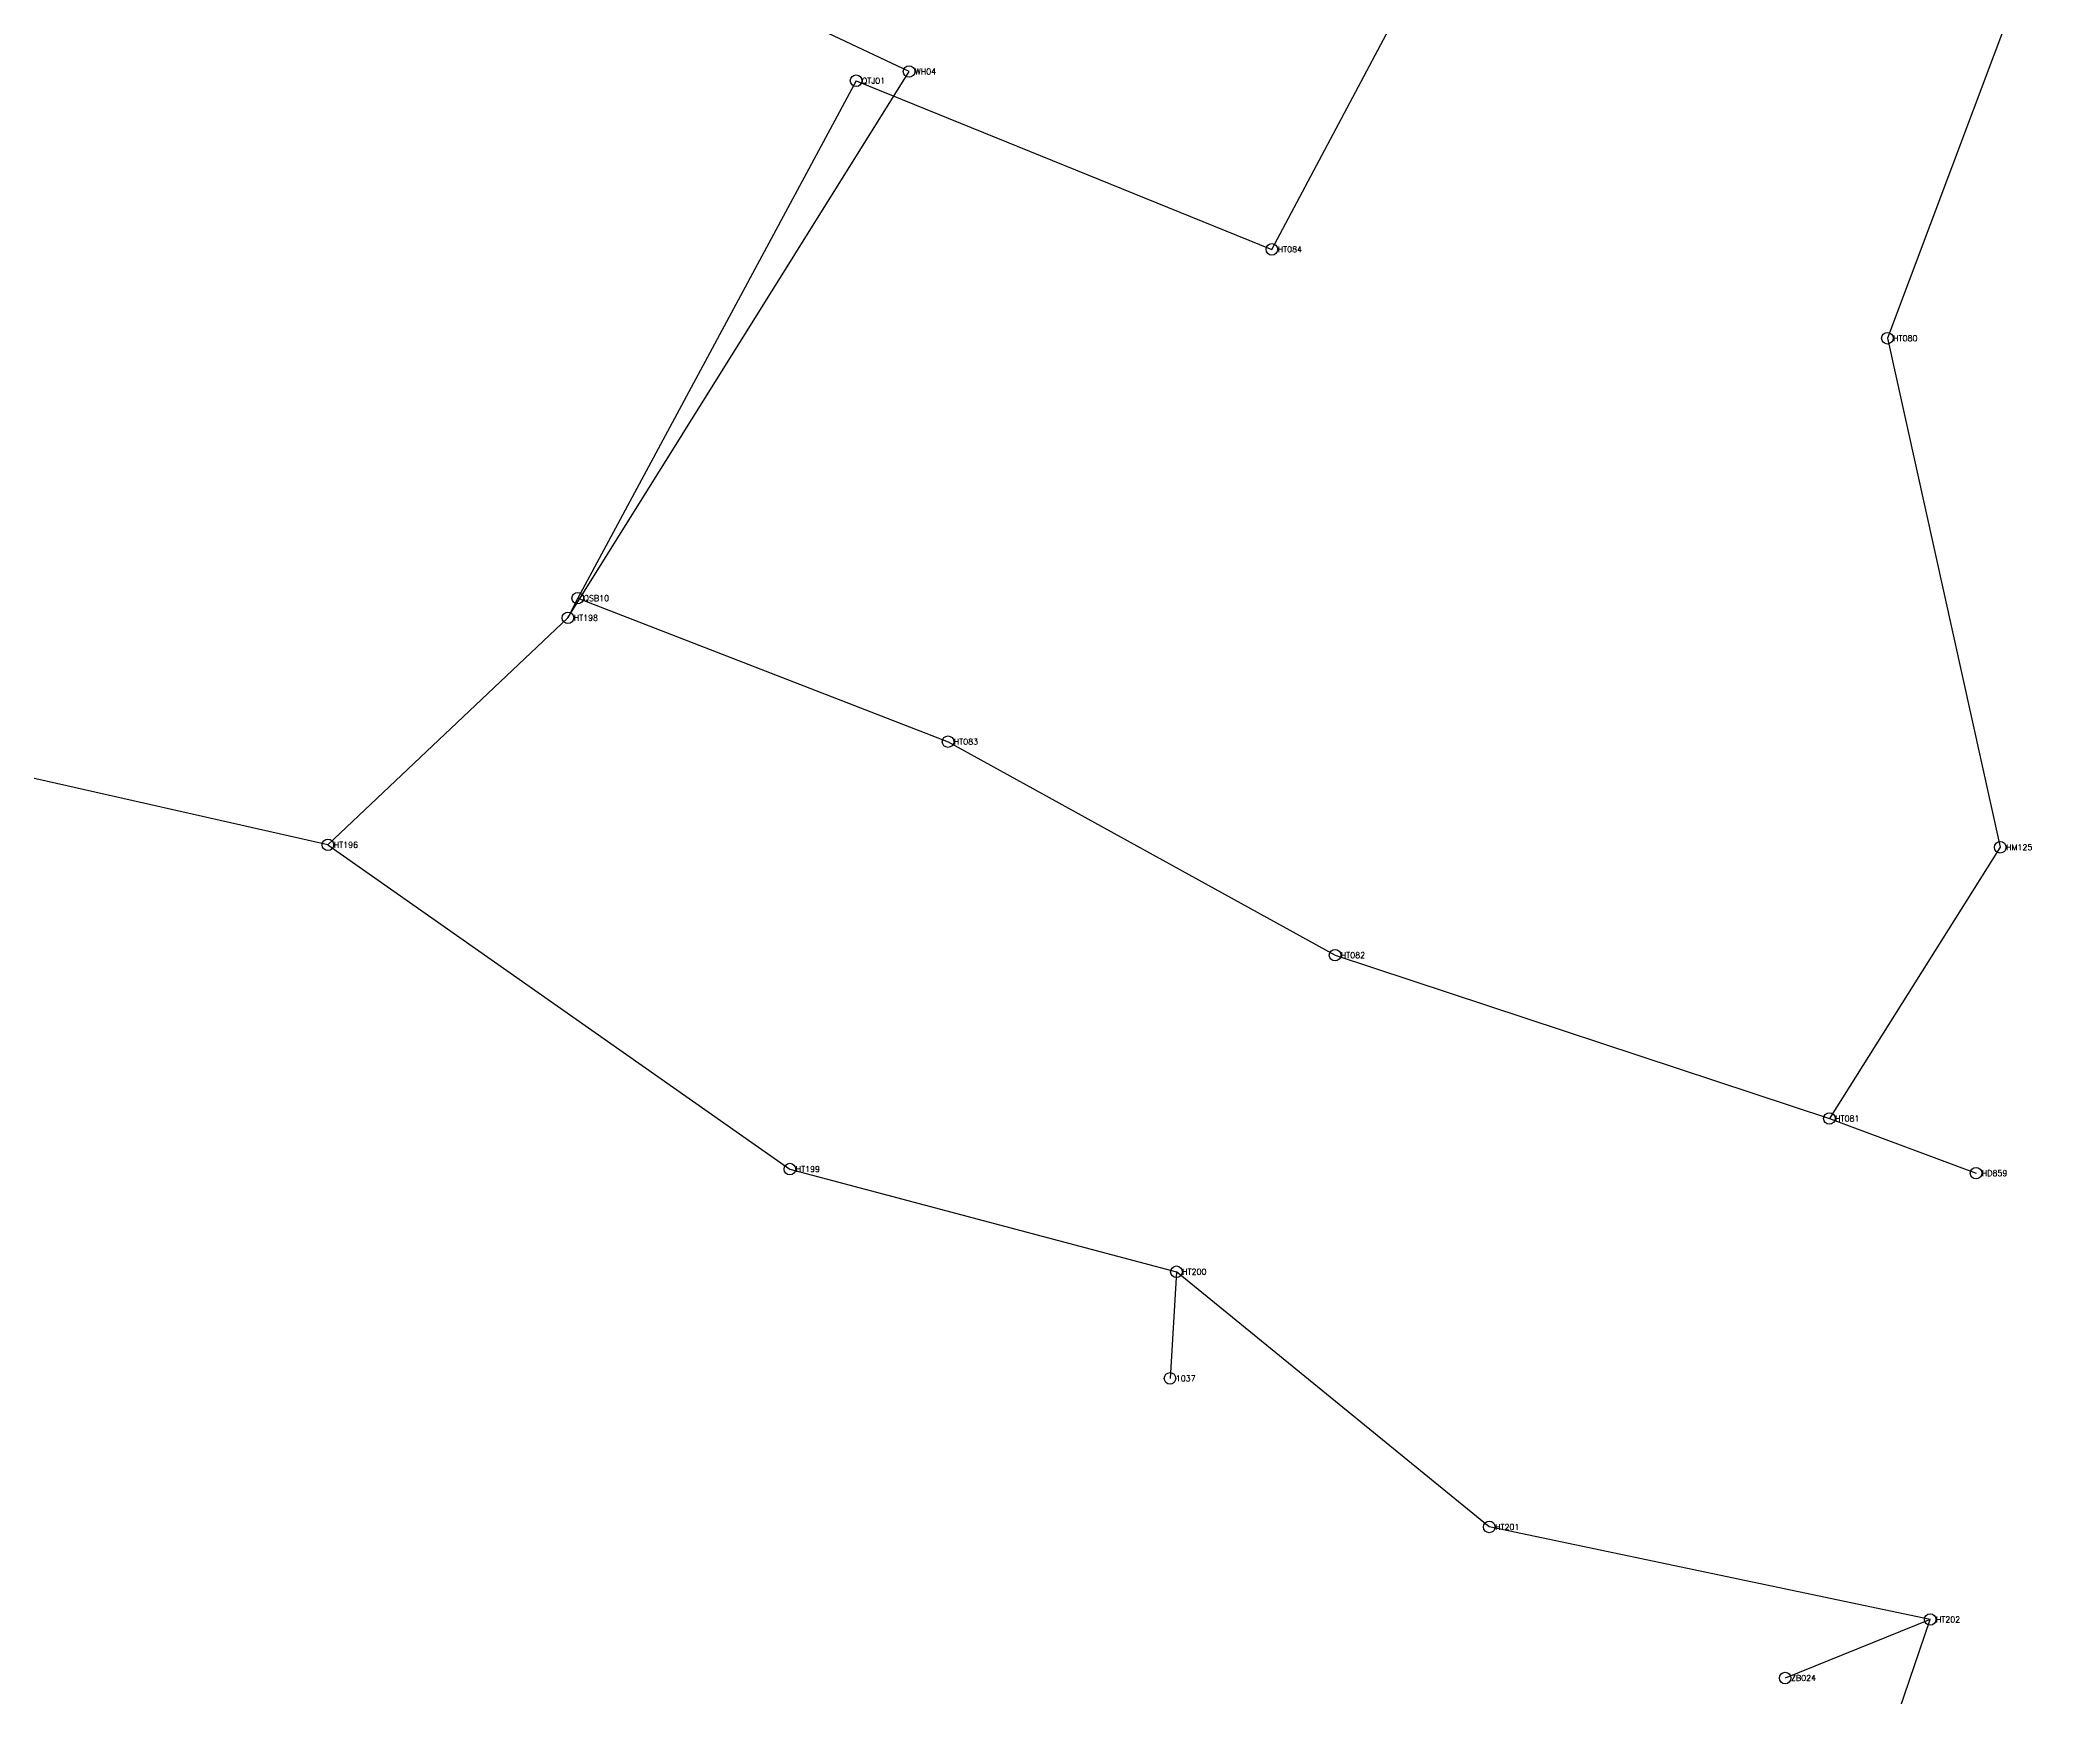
# Model space of a CAD drawing. Extents: x 249003 to 251270, y 2746050 to 2748778.
# Drawn here: x 250215.3 to 250564.7, y 2747908.8 to 2748195.5 of the extents above; entities that cross this region are included whole.
import ezdxf

# ---------------------------------------------------------------- set-up
doc = ezdxf.new("R2010")
doc.units = 0
doc.styles.get("Standard").update_dxf_attribs({"font": 'simplex'})

msp = doc.modelspace()

# ---------------------------------------------------------------- linework, layer by layer
at = {"color": 4}
for p, q in [((250428.398, 2748159.352), (250470.789, 2748239.033)), ((250365.615, 2748190.121), (250282.166, 2748229.724)), ((250564.7, 2748223.181), (250534.898, 2748143.98)), ((250306.587, 2748095.61), (250365.615, 2748190.121)), ((250356.448, 2748188.528), (250308.284, 2748099)), ((250356.448, 2748188.528), (250428.398, 2748159.352)), ((250534.898, 2748143.98), (250554.439, 2748055.899)), ((250308.284, 2748099), (250306.587, 2748095.61)), ((250308.284, 2748099), (250372.355, 2748074.178)), ((250306.587, 2748095.61), (250265.066, 2748056.322)), ((250372.355, 2748074.178), (250439.32, 2748037.241)), ((250265.066, 2748056.322), (250204.875, 2748069.908)), ((250265.066, 2748056.322), (250344.993, 2748000.227)), ((250554.439, 2748055.899), (250524.857, 2748008.983)), ((250439.32, 2748037.241), (250524.857, 2748008.983)), ((250524.857, 2748008.983), (250550.236, 2747999.527)), ((250344.993, 2748000.227), (250411.877, 2747982.461)), ((250411.877, 2747982.461), (250410.766, 2747964.014)), ((250466.012, 2747938.313), (250411.877, 2747982.461)), ((250542.292, 2747922.298), (250466.012, 2747938.313)), ((250511.256, 2747831.121), (250542.292, 2747922.298)), ((250542.292, 2747922.298), (250517.219, 2747912.172))]:
    msp.add_line(p, q, dxfattribs=at)
for centre in [(250356.448, 2748188.528), (250365.615, 2748190.121), (250428.398, 2748159.352), (250534.898, 2748143.98), (250308.284, 2748099), (250306.587, 2748095.61), (250372.355, 2748074.178), (250265.066, 2748056.322), (250554.439, 2748055.899), (250439.32, 2748037.241), (250524.857, 2748008.983), (250344.993, 2748000.227), (250550.236, 2747999.527), (250411.877, 2747982.461), (250410.766, 2747964.014), (250466.012, 2747938.313), (250542.292, 2747922.298), (250517.219, 2747912.172)]:
    msp.add_circle(centre, 1)

# ---------------------------------------------------------------- texts
at = {"color": 5}
for s, p in [('QTJ01', (250357.448, 2748188.028)), ('WH04', (250366.615, 2748189.621)), ('HT084', (250429.398, 2748158.852)), ('HT080', (250535.898, 2748143.48)), ('QSB10', (250309.284, 2748098.5)), ('HT198', (250307.587, 2748095.11)), ('HT083', (250373.355, 2748073.678)), ('HT196', (250266.066, 2748055.822)), ('HM125', (250555.439, 2748055.399)), ('HT082', (250440.32, 2748036.741)), ('HT081', (250525.857, 2748008.483)), ('HT199', (250345.993, 2747999.727)), ('HD859', (250551.236, 2747999.027)), ('HT200', (250412.877, 2747981.961)), ('1037', (250411.766, 2747963.514)), ('HT201', (250467.012, 2747937.813)), ('HT202', (250543.292, 2747921.798)), ('ZB024', (250518.219, 2747911.672))]:
    msp.add_text(s, height=1, dxfattribs=at).set_placement(p)

doc.saveas('drawing.dxf')
